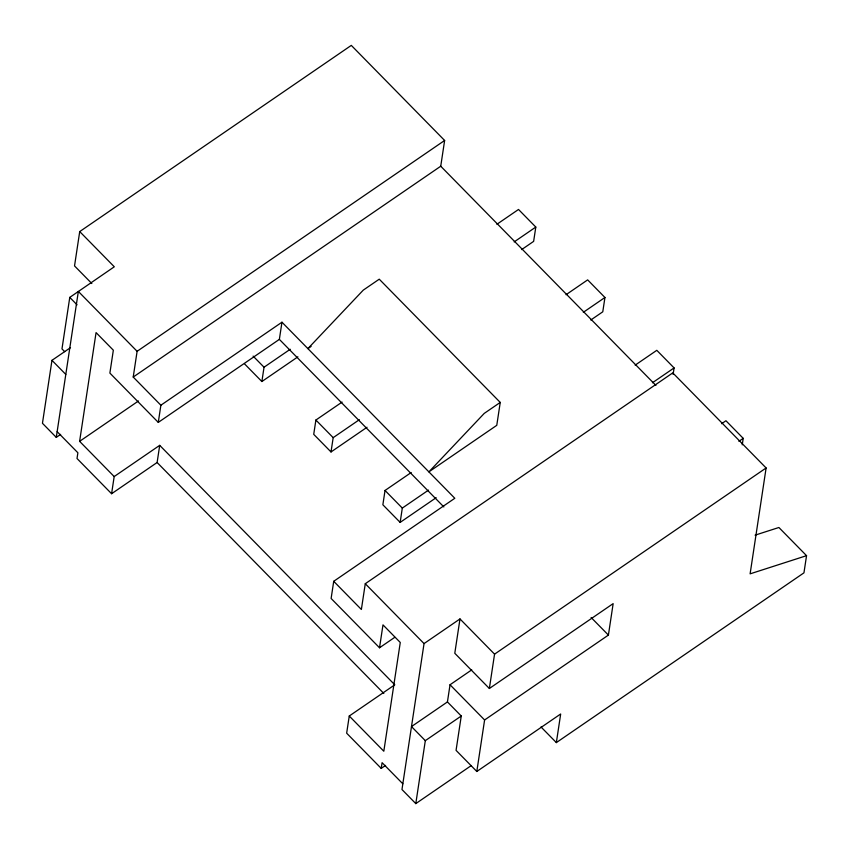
<?xml version="1.0" encoding="UTF-8"?>
<svg xmlns="http://www.w3.org/2000/svg" width="849" height="849" viewBox="0 0 849 849"><rect width="100%" height="100%" fill="white"/><g stroke="black" fill="none" stroke-linecap="round" stroke-linejoin="round"><path stroke-width="1.27" d="M70.488 347.644L51.969 360.337L42.45 423.29L56.278 437.384L60.629 434.391M57.148 431.653L77.885 452.782L77.015 458.502L111.59 493.725L114.18 476.554L79.615 441.342L96.064 332.596L113.341 350.202L109.882 373.093L158.285 422.399L160.875 405.228L133.219 377.052L440.737 166.224L444.632 140.467L351.295 45.39L79.721 231.575L114.297 266.788L69.767 297.394L61.977 348.907L64.683 351.656M79.721 231.575L74.532 265.917L91.819 283.524M56.278 437.384L78.352 291.44L137.113 351.306L133.219 377.052M111.59 493.725L157.118 462.503L159.708 445.343L394.785 684.803L349.257 716.015L346.657 733.186L381.222 768.398L385.584 765.405M244.586 363.924L261.874 381.53L264.039 367.224L290.241 349.257M158.285 422.399L279.363 339.377L281.964 322.206L454.809 498.278L333.721 581.3L331.121 598.471L379.524 647.766L394.796 637.302M342.094 402.086L315.892 420.043L313.727 434.348L331.014 451.955L367.033 427.259M331.014 451.955L333.179 437.649L359.371 419.693M541.015 726.977L556.35 742.599L803.95 572.842L806.55 555.671L750.113 573.85L766.116 467.969L672.779 372.881L365.272 583.719L361.377 609.476L333.721 581.3M411.224 472.511L385.032 490.467L382.867 504.784L400.155 522.39L436.174 497.694M379.524 647.766L382.984 624.875L400.272 642.481L383.822 751.227L349.257 716.015M400.155 522.39L402.309 508.084L428.512 490.117M381.222 768.398L382.092 762.678L402.829 783.807M459.988 618.942L454.788 653.284L489.364 688.497L494.553 654.154L459.988 618.942L424.044 643.584L401.97 789.528L415.798 803.61L471.344 765.522M415.798 803.61L425.317 740.657L461.262 716.015L447.434 701.932L450.034 684.761L471.747 669.861M500.241 402.426L496.771 425.328L428.883 471.874L484.259 413.378L500.241 402.426L379.248 279.183L363.266 290.135L307.89 348.621L311.137 346.392M461.262 716.015L456.062 750.357L476.809 771.486L560.68 713.977L556.35 742.599M496.888 224.285L518.516 209.459L535.804 227.065L533.639 241.371L521.647 249.595M476.809 771.486L484.599 719.973L608.404 635.094L613.158 603.618L489.364 688.497M566.028 294.72L587.657 279.883L604.944 297.49L602.779 311.806L590.787 320.02M673.098 374.43L674.085 367.925L656.797 350.319L635.158 365.144M742.238 444.855L743.215 438.349L725.937 420.743L721.608 423.715M137.113 351.306L444.632 140.467M79.615 441.342L138.504 400.961M160.875 405.228L281.964 322.206M114.18 476.554L159.708 445.343M261.874 381.53L297.893 356.835M514.176 241.901L535.804 227.065M583.305 312.326L604.944 297.49M652.446 382.75L674.085 367.925M738.895 441.321L743.215 438.349M494.553 654.154L766.116 467.969M447.434 701.932L411.489 726.574L425.317 740.657M755.069 535.167L778.894 527.494L806.55 555.671M440.737 166.224L655.906 385.414M591.116 617.488L608.404 635.094M279.363 339.377L443.847 506.927M253.119 356.102L264.039 367.224M315.892 420.043L333.179 437.649M385.032 490.467L402.309 508.084M365.272 583.719L424.044 643.584M69.767 297.394L77.047 304.812M450.034 684.761L484.599 719.973M157.118 462.503L383.822 693.453M51.969 360.337L65.797 374.42"/></g></svg>
